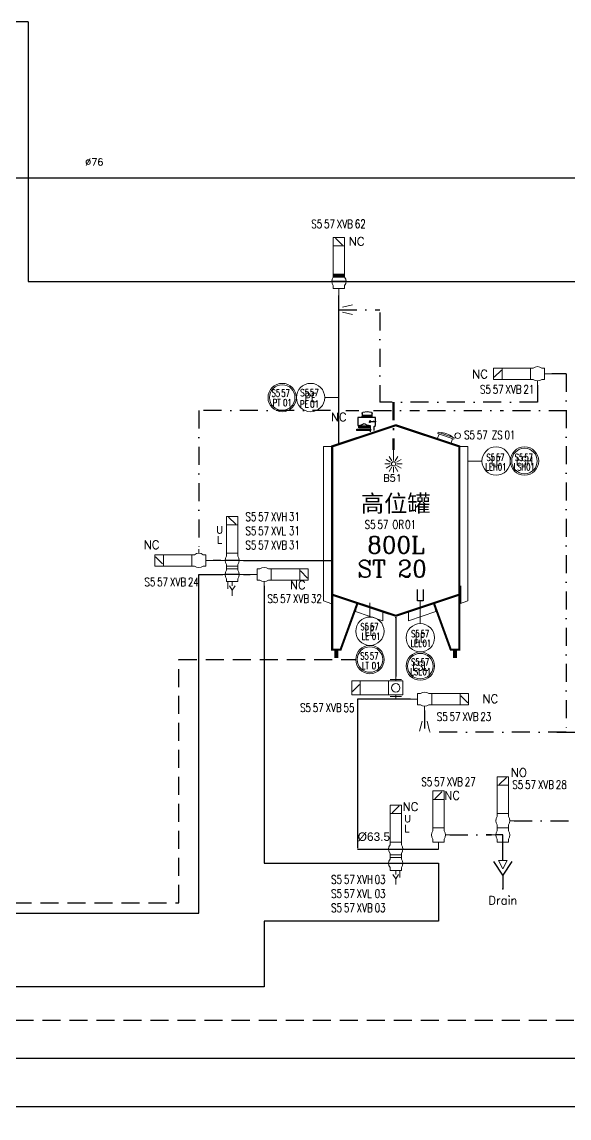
# Model space of a CAD drawing. Header units: inches. Extents: x 17763 to 19859, y 23751 to 24845.
# Drawn here: x 19287.4 to 19480.2, y 24289.8 to 24676.5 of the extents above; entities that cross this region are included whole.
import ezdxf
from ezdxf.enums import TextEntityAlignment as Align

# ---------------------------------------------------------------- set-up
doc = ezdxf.new("R2010")
doc.units = ezdxf.units.IN
doc.header["$MEASUREMENT"] = 0
doc.linetypes.add('DASHDOT2', pattern=[12.7, 6.35, -3.175, 0, -3.175])
doc.linetypes.add('DASHED2', pattern=[9.525, 6.35, -3.175])
for name, color, linetype, lineweight in [('17 Pipe CIP', 4, 'DASHDOT2', 50), ('19 Pipe Process', 30, 'Continuous', 30), ('31 Equipment', 7, 'Continuous', 9), ('33 Instruments Labels', 7, 'Continuous', 9)]:
    doc.layers.add(name, color=color, linetype=linetype, lineweight=lineweight)
for name, color, linetype in [('CUVERIE', 7, 'Continuous'), ('DIAMETRE', 7, 'Continuous'), ('MATERIEL-DIVERS', 7, 'Continuous'), ('POMPES-PROCESS', 7, 'Continuous'), ('REGUL', 140, 'DASHED2'), ('REPERES', 7, 'Continuous'), ('techn-data', 7, 'Continuous'), ('TEXTES', 7, 'Continuous'), ('TUYAUTERIE-EAU', 5, 'Continuous'), ('TUYAUTERIE-EGOUT', 32, 'Continuous'), ('TUYAUTERIE-GAZ', 3, 'Continuous'), ('TUYAUTERIE-NEP', 4, 'DASHDOT2'), ('TXT_FR', 7, 'Continuous'), ('VANNES', 7, 'Continuous')]:
    doc.layers.add(name, color=color, linetype=linetype)
doc.layers.get('REPERES').off()
doc.styles.add('ROMANC', font='romanc')
doc.styles.add('ROMANS', font='ROMANS.SHX')
doc.styles.get("Standard").update_dxf_attribs({"font": 'arial.ttf'})

# ---------------------------------------------------------------- blocks, each defined once
blk = doc.blocks.new('APV-VLV-SSEAT-M+MP42-3')
at = {"layer": '31 Equipment'}
h = blk.add_hatch(dxfattribs=at)
h.set_pattern_fill('ANSI31', color=256, scale=0.01, style=0)
h.set_pattern_definition([(45, (0, 0), (-0.02245064, 0.02245064), [])])
h.paths.add_polyline_path([(2, 2.5), (-2, 2.5), (-2, 1.5), (2, 1.5)])
at = {"layer": '31 Equipment', "ltscale": 38}
for p, q in [((1.25, 15.25), (-1.25, 12.75)), ((-4, 0), (-2.5, 0)), ((-2, 2.5), (-2, 1.5)), ((-2, 1.5), (2, 1.5)), ((2, 2.5), (2, 1.5)), ((-2, -2.5), (-2, -1.5)), ((2, -2.5), (-2, -2.5)), ((-2, -2.5), (2, -2.5)), ((0, -2.5), (0, -5)), ((2, -2.5), (2, -1.5))]:
    blk.add_line(p, q, dxfattribs=at)
at = {"layer": '31 Equipment', "lineweight": 30}
blk.add_line((-2.5, 0), (2.5, 0), dxfattribs=at)
at = {"layer": '31 Equipment'}
blk.add_line((2.5, 0), (4, 0), dxfattribs=at)
at = {"layer": '31 Equipment', "ltscale": 38}
for points in [[(-2, 12.5), (2, 12.5), (2, 15.5), (-2, 15.5)], [(-2, 2.5), (2, 2.5), (2, 12.5), (-2, 12.5)]]:
    blk.add_lwpolyline(points, close=True, dxfattribs=at)
for start, end in [(143.1301, 216.8699), (323.1301, 36.8699)]:
    blk.add_arc((0, 0), 2.5, start, end, dxfattribs=at)
blk = doc.blocks.new('APV-TNK-GEN-11')
at = {"layer": '31 Equipment', "color": 7}
for points, const_width in [([(-14.94, 21.58), (-21.58, 3.32), (-24.9, 3.32), (-24.9, 83), (0, 91.3), (24.9, 83), (24.9, 3.32), (21.58, 3.32), (14.94, 21.58)], 0.83), ([(-24.9, 24.9), (0, 16.6)], 0.83), ([(24.9, 24.9), (0, 16.6)], 0.83), ([(-23.24, 3.32), (-23.24, 0)], 1.66), ([(23.24, 3.32), (23.24, 0)], 1.66)]:
    blk.add_lwpolyline(points, dxfattribs=dict(at, const_width=const_width))
at = {"layer": '31 Equipment', "ltscale": 38}
blk.add_point((0, 16), dxfattribs=at)
blk = doc.blocks.new('APV-TNK-INSULAT-12')
at = {"layer": '31 Equipment', "color": 7}
for p, q in [((-24.95, 67), (-28.22, 67)), ((-28.22, 67), (-28.22, 6.51)), ((24.95, 67), (28.22, 67)), ((28.22, 67), (28.22, 6.51)), ((-28.22, 6.51), (-24.95, 5.42)), ((28.22, 6.51), (24.95, 5.42)), ((-15.74, 2.35), (-4.98, -1.24)), ((-4.98, -1.24), (-4.98, 2.26)), ((15.74, 2.35), (4.98, -1.24)), ((4.98, -1.24), (4.98, 2.26))]:
    blk.add_line(p, q, dxfattribs=at)
at = {"layer": '31 Equipment'}
for p, q in [((-24.95, 5.42), (-24.95, 67)), ((24.95, 5.42), (24.95, 67)), ((-15.74, 2.35), (-14.94, 5.58)), ((-14.94, 5.58), (-4.98, 2.26)), ((14.94, 5.58), (4.98, 2.26)), ((15.74, 2.35), (14.94, 5.58))]:
    blk.add_line(p, q, dxfattribs=at)
at = {"layer": '31 Equipment', "ltscale": 38}
blk.add_point((0, 0), dxfattribs=at)
blk = doc.blocks.new('APV-TNK-ACC-MANHOLE-1')
at = {"layer": '31 Equipment'}
for p, q in [((-6, 3), (-6, 4)), ((-6, 4), (6, 4)), ((-6, 3), (6, 3)), ((-5, 0), (-5, 3)), ((5, 3), (5, 0)), ((6, 3), (6, 4))]:
    blk.add_line(p, q, dxfattribs=at)
blk.add_arc((0, -8), 13, 67.38014, 112.61986, dxfattribs=at)
blk = doc.blocks.new('SPB')
at = {"color": 7}
for p, q in [((0, -6), (0, 0)), ((-2.598, -9), (-1.302, -8.25)), ((-2.124, -9.624), (-1.062, -8.562)), ((-1.5, -10.098), (-0.75, -8.802)), ((-0.774, -10.398), (-0.39, -8.952)), ((0, -10.5), (0, -9)), ((0.774, -10.398), (0.39, -8.952)), ((1.5, -10.098), (0.75, -8.802)), ((2.124, -9.624), (1.062, -8.562)), ((2.598, -9), (1.302, -8.25))]:
    blk.add_line(p, q, dxfattribs=at)
blk.add_circle((0, -7.5), 1.5, dxfattribs=at)
at = {"color": 7, "extrusion": (0, 1, 0)}
blk.add_point((0, 0), dxfattribs=at)
blk = doc.blocks.new('GOAVEC')
at = {"layer": 'MATERIEL-DIVERS'}
for p, q in [((-2, 8.4), (8.4, 8.4)), ((-2, 3.6), (-2, 8.4)), ((0, 8.4), (0, 10.68)), ((0, 9.21), (6, 9.21)), ((0.48, 11.27), (3, 11.77)), ((5.28, 9.71), (0.72, 9.71)), ((0.72, 9.71), (0.72, 8.7)), ((0.72, 8.7), (5.28, 8.7)), ((3, 11.77), (5.52, 11.27)), ((5.28, 8.7), (5.28, 9.71)), ((6, 10.68), (6, 8.4)), ((8.4, 8.4), (8.4, 3.6)), ((-0.74, 6), (-2.03, 6)), ((-1.2, 3), (-2, 3.6)), ((-1.2, 0.7), (-1.2, 3)), ((0.76, 1.27), (0.76, 1.01)), ((1.2, 1.27), (0.76, 1.27)), ((0.76, 1.01), (1.2, 1.01)), ((9, 1.52), (1.19, 1.52)), ((1.19, 1.01), (1.19, 0.72)), ((1.19, 0.72), (9, 0.72)), ((2.26, 3.6), (1.2, 3.6)), ((1.2, 3.6), (1.2, 1.27)), ((1.2, 1.01), (1.2, 0)), ((1.8, 3.49), (1.8, 2.29)), ((7.8, 3.49), (1.8, 3.49)), ((1.8, 2.89), (7.8, 2.89)), ((1.8, 2.29), (7.8, 2.29)), ((4.8, 4.8), (2.53, 3.66)), ((7.07, 3.66), (4.8, 4.8)), ((8.4, 3.6), (7.34, 3.6)), ((7.8, 2.29), (7.8, 3.49)), ((9, 0.72), (9, 1.52))]:
    blk.add_line(p, q, dxfattribs=at)
for centre, start, end in [((0.6, 10.68), 101.30993, 180), ((5.4, 10.68), 0, 78.69007), ((2.26, 4.2), 270, 296.56505), ((7.34, 4.2), 243.43495, 270)]:
    blk.add_arc(centre, 0.6, start, end, dxfattribs=at)
at = {"layer": 'MATERIEL-DIVERS', "color": 7, "extrusion": (1, 0, 0)}
for p in [(6, 9), (9, 1)]:
    blk.add_point(p, dxfattribs=at)
at = {"layer": 'MATERIEL-DIVERS', "color": 2}
for p in [(6, 9), (-2, 6), (9, 1)]:
    blk.add_point(p, dxfattribs=at)
at = {"layer": 'MATERIEL-DIVERS', "color": 7, "extrusion": (-1, 0, 0)}
blk.add_point((-2, 6), dxfattribs=at)
at = {"layer": 'MATERIEL-DIVERS', "xscale": 0.2499010929244832, "yscale": 0.2499010929244832, "zscale": 0.2499010929244832, "rotation": 90}
blk.add_blockref('SPB', (-0.74, 6), dxfattribs=at)
blk = doc.blocks.new('APV-VLV-SSEAT-SW41-3')
at = {"layer": '31 Equipment', "ltscale": 38}
for p, q in [((1.25, 15.25), (-1.25, 12.75)), ((-2, 2.5), (-2, 1.5)), ((2, 2.5), (2, 1.5)), ((2.5, 0), (4, 0)), ((-2, -2.5), (-2, -1.5)), ((2, -2.5), (-2, -2.5)), ((-2, -2.5), (2, -2.5)), ((0, -2.5), (0, -5)), ((2, -2.5), (2, -1.5))]:
    blk.add_line(p, q, dxfattribs=at)
for points in [[(-2, 12.5), (2, 12.5), (2, 15.5), (-2, 15.5)], [(-2, 2.5), (2, 2.5), (2, 12.5), (-2, 12.5)]]:
    blk.add_lwpolyline(points, close=True, dxfattribs=at)
for start, end in [(143.1301, 216.8699), (323.1301, 36.8699)]:
    blk.add_arc((0, 0), 2.5, start, end, dxfattribs=at)
blk = doc.blocks.new('APV-TNK-ACC-SPRAYBALL-1')
at = {"layer": '31 Equipment'}
for p, q in [((0, -3.81), (0, 0)), ((-1.03, -4.4), (-2.65, -3.47)), ((-0.6, -3.97), (-1.53, -2.35)), ((0.6, -3.97), (1.53, -2.35)), ((1.03, -4.4), (2.65, -3.47)), ((-1.19, -5), (-3.05, -5)), ((-1.03, -5.6), (-2.65, -6.53)), ((-0.6, -6.03), (-1.53, -7.65)), ((0, -6.19), (0, -8.05)), ((0.6, -6.03), (1.53, -7.65)), ((1.03, -5.6), (2.65, -6.53)), ((1.19, -5), (3.05, -5))]:
    blk.add_line(p, q, dxfattribs=at)
blk.add_circle((0, -5), 0.738, dxfattribs=at)
blk = doc.blocks.new('APV-INS-M-L-LE1')
at = {"layer": '31 Equipment', "color": 7}
blk.add_line((0, -5), (0, -10), dxfattribs=at)
blk.add_circle((0, 0), 5, dxfattribs=at)
blk = doc.blocks.new('APV-INS-F-L-LT')
at = {"layer": '31 Equipment'}
for radius in [5, 4.5]:
    blk.add_circle((0, 0), radius, dxfattribs=at)
blk = doc.blocks.new('APV-FCE-GEN-REDCON-1')
at = {"layer": '31 Equipment', "color": 7}
for p, q in [((-2.5, 2.5), (2.5, 1.25)), ((2.5, 1.25), (2.5, 1.25)), ((2.5, -1.25), (-2.5, -2.5))]:
    blk.add_line(p, q, dxfattribs=at)
blk = doc.blocks.new('APV-INS-M-L-PE')
at = {"layer": '31 Equipment', "color": 7}
blk.add_line((0, -5), (0, -10), dxfattribs=at)
blk.add_circle((0, 0), 5, dxfattribs=at)
at = {"layer": '33 Instruments Labels', "style": 'ROMANS', "width": 0.8, "flags": 8}
blk.add_attdef('PE', text='', height=3, dxfattribs=at).set_placement((0, 0), align=Align.MIDDLE)
blk = doc.blocks.new('APV-INS-F-L-PT')
at = {"layer": '31 Equipment'}
for radius in [5, 4.5]:
    blk.add_circle((0, 0), radius, dxfattribs=at)
blk = doc.blocks.new('APV-VLV-DSEAT-DA34-3')
at = {"layer": '31 Equipment', "ltscale": 38}
for p, q in [((1.25, 20.25), (-1.25, 17.75)), ((-4, 5), (-2.5, 5)), ((-2, 7.5), (-2, 6.5)), ((2, 7.5), (2, 6.5)), ((4, 5), (2.5, 5)), ((-2, 3), (-2, 3.5)), ((-2, 2), (-2, 1.5)), ((2, 3), (2, 3.5)), ((2, 2), (2, 1.5)), ((-4, 0), (-2.5, 0)), ((-2, -2.5), (-2, -1.5)), ((-2, -2.5), (2, -2.5)), ((0, -2.5), (0, -4)), ((1.5, -2.5), (1.5, -5)), ((2, -2.5), (2, -1.5)), ((2.5, 0), (4, 0)), ((0, -5.5), (-1, -4)), ((1, -4), (0, -5.5)), ((0, -5.5), (0, -7.5))]:
    blk.add_line(p, q, dxfattribs=at)
at = {"layer": '31 Equipment', "lineweight": 30}
for p, q in [((-2.5, 5), (2.5, 5)), ((-2.5, 0), (2.5, 0))]:
    blk.add_line(p, q, dxfattribs=at)
at = {"layer": '31 Equipment', "ltscale": 38}
for points in [[(-2, 17.5), (2, 17.5), (2, 20.5), (-2, 20.5)], [(-2, 7.5), (2, 7.5), (2, 17.5), (-2, 17.5)], [(-2, 3), (2, 3), (2, 2), (-2, 2)]]:
    blk.add_lwpolyline(points, close=True, dxfattribs=at)
for centre, start, end in [((0, 5), 143.1301, 216.8699), ((0, 5), 323.1301, 36.8699), ((0, 0), 143.1301, 216.8699), ((0, 0), 323.1301, 36.8699)]:
    blk.add_arc(centre, 2.5, start, end, dxfattribs=at)
at = {"layer": '31 Equipment', "style": 'ROMANS', "flags": 8}
for tag, p in [('U', (3, 14.5)), ('L', (3, 11))]:
    blk.add_attdef(tag, p, '', height=2.5, dxfattribs=at)
blk = doc.blocks.new('APV-INS-M-L-LE2')
at = {"layer": '31 Equipment', "color": 7}
blk.add_line((5, 0), (13, 0), dxfattribs=at)
at = {"layer": '31 Equipment', "lineweight": 25}
blk.add_lwpolyline([(17, 1), (13, 1), (13, 0), (13, -1), (17, -1)], dxfattribs=at)
at = {"layer": '31 Equipment', "color": 7}
blk.add_circle((0, 0), 5, dxfattribs=at)
at = {"layer": '33 Instruments Labels', "style": 'ROMANS', "width": 0.8}
blk.add_attdef('LE?', text='', height=3, dxfattribs=at).set_placement((0, 0), align=Align.MIDDLE)
blk = doc.blocks.new('APV-INS-F-L-LS')
at = {"layer": '31 Equipment'}
for radius in [5, 4.5]:
    blk.add_circle((0, 0), radius, dxfattribs=at)
at = {"layer": '33 Instruments Labels', "style": 'ROMANS', "width": 0.8}
blk.add_attdef('LS?', text='', height=3, dxfattribs=at).set_placement((0, 0), align=Align.MIDDLE)
blk = doc.blocks.new('EGOUT')
at = {"color": 7}
for p, q in [((-3.2, 9.61), (0, 4.81)), ((0, 4.81), (3.2, 9.61)), ((0, 4.81), (0, 0))]:
    blk.add_line(p, q, dxfattribs=at)
at = {"color": 7, "extrusion": (0, -1, 0)}
blk.add_point((0, 0), dxfattribs=at)
at = {"layer": 'POMPES-PROCESS', "style": 'ROMANS'}
blk.add_attdef('EGOUT', text='', height=3, dxfattribs=at).set_placement((0, -4), align=Align.MIDDLE)
blk = doc.blocks.new('APV-SIGN-ARW-FLOW-1')
at = {"layer": '31 Equipment'}
for p, q in [((-1.5, -1.5), (-1.5, 1.5)), ((-1.5, 1.5), (1.5, 0)), ((1.5, 0), (-1.5, -1.5))]:
    blk.add_line(p, q, dxfattribs=at)
blk = doc.blocks.new('APV-VLV-SSEAT-SW43-41')
at = {"layer": '31 Equipment', "ltscale": 38}
for p, q in [((1.25, 20.25), (-1.25, 17.75)), ((-2, 7.5), (-2, 6.5)), ((2, 7.5), (2, 6.5)), ((2.5, 5), (4, 5)), ((-2.5, 0), (-4, 0)), ((-2, 2.5), (-2, 3.5)), ((-2, 2.5), (2, 2.5)), ((-2, 2.5), (-2, 1.5)), ((2, 2.5), (2, 3.5)), ((2, 2.5), (2, 1.5)), ((-2, -1.5), (-2, -2.5)), ((-2, -2.5), (2, -2.5)), ((0, -2.5), (0, -5)), ((2, -1.5), (2, -2.5))]:
    blk.add_line(p, q, dxfattribs=at)
at = {"layer": '31 Equipment', "lineweight": 30}
for p, q in [((0, 0), (-2.5, 0)), ((0, -2.5), (0, 0))]:
    blk.add_line(p, q, dxfattribs=at)
at = {"layer": '31 Equipment', "ltscale": 38}
for points in [[(-2, 17.5), (2, 17.5), (2, 20.5), (-2, 20.5)], [(-2, 7.5), (2, 7.5), (2, 17.5), (-2, 17.5)]]:
    blk.add_lwpolyline(points, close=True, dxfattribs=at)
for centre, start, end in [((0, 5), 143.1301, 216.8699), ((0, 5), 323.1301, 36.8699), ((0, 0), 143.1301, 216.8699), ((0, 0), 323.1301, 36.8699)]:
    blk.add_arc(centre, 2.5, start, end, dxfattribs=at)
blk = doc.blocks.new('REPNORM')
at = {"layer": 'TEXTES', "style": 'ROMANS', "width": 0.75}
for tag, p in [('ZONE', (-9.75, -1.25)), ('SOUSZONE', (-5.25, -1.25)), ('ELEMENT', (0, -1.25)), ('NUM', (4.5, -1.25))]:
    blk.add_attdef(tag, p, '', height=3, dxfattribs=at)
blk = doc.blocks.new('REPNORM1')
at = {"layer": 'TEXTES', "style": 'ROMANS', "width": 0.75}
for tag, p in [('ZONE', (-9.75, -1.25)), ('SOUSZONE', (-5.25, -1.25)), ('ELEMENT', (-0.75, -1.25)), ('NUM', (5.59, -1.22))]:
    blk.add_attdef(tag, p, '', height=3, dxfattribs=at)
blk = doc.blocks.new('REPINS')
at = {"layer": 'TEXTES', "style": 'ROMANS', "width": 0.75}
for tag, p in [('ZONE', (-3.3, 1)), ('SOUSZONE', (0.1, 1)), ('NUM', (0.2, -3))]:
    blk.add_attdef(tag, p, '', height=2.5, dxfattribs=at)
blk.add_attdef('ELEMENT', text='', height=2.5, dxfattribs=at).set_placement((-0.2, -3), align=Align.RIGHT)
blk = doc.blocks.new('REPINS2')
at = {"layer": 'TEXTES', "style": 'ROMANS', "width": 0.7}
for tag, p in [('ZONE', (-3.35, 0.8)), ('SOUSZONE', (0.05, 0.8)), ('NUM', (0.7, -2.6))]:
    blk.add_attdef(tag, p, '', height=2.5, dxfattribs=at)
blk.add_attdef('ELEMENT', text='', height=2.5, dxfattribs=at).set_placement((-1.56, -2.59), align=Align.CENTER)
blk = doc.blocks.new('APV-VLV-BFLY-SVS-3')
at = {"layer": '31 Equipment', "ltscale": 38}
for p, q in [((1.25, 15.25), (-1.25, 12.75)), ((-2.5, 0), (-4, 0)), ((2.5, 2.5), (-2.5, 2.5)), ((-2.5, 2.5), (-2.5, -2.5)), ((2.5, -2.5), (2.5, 2.5)), ((2.5, 0), (4, 0)), ((-2.5, -2.5), (2.5, -2.5))]:
    blk.add_line(p, q, dxfattribs=at)
at = {"layer": '31 Equipment'}
for p, q in [((-3, 2), (-3, -2)), ((3, -2), (3, 2))]:
    blk.add_line(p, q, dxfattribs=at)
at = {"layer": '31 Equipment', "ltscale": 38}
for points in [[(-2.5, 12.5), (2.5, 12.5), (2.5, 15.5), (-2.5, 15.5)], [(-2.5, 2.5), (2.5, 2.5), (2.5, 12.5), (-2.5, 12.5)]]:
    blk.add_lwpolyline(points, close=True, dxfattribs=at)
blk.add_circle((0, 0), 1.5, dxfattribs=at)
blk = doc.blocks.new('APV-INS-POS-GEN-1')
at = {"layer": '31 Equipment', "color": 5}
blk.add_circle((0, 0), 1, dxfattribs=at)

msp = doc.modelspace()

# ---------------------------------------------------------------- linework, layer by layer
at = {"layer": '17 Pipe CIP'}
msp.add_line((19418.37, 24542.39), (19418.37, 24525.59), dxfattribs=at)
at = {"layer": '19 Pipe Process'}
for p, q in [((19365.48, 24486.55), (19396.7, 24486.55)), ((19365.48, 24481.55), (19367.77, 24481.55)), ((19372.77, 24477.55), (19372.77, 24379.67)), ((19419.11, 24466.55), (19419.11, 24445.55)), ((19405.68, 24437.55), (19405.68, 24384.98)), ((19415.11, 24437.55), (19405.68, 24437.55)), ((19424.3, 24437.55), (19415.11, 24437.55))]:
    msp.add_line(p, q, dxfattribs=at)
for points in [[(19053.86, 24189.22), (19053.86, 24362.12), (19349.72, 24362.12), (19349.72, 24481.55), (19358.23, 24481.55)], [(19405.68, 24384.67), (19434.18, 24384.67)], [(19372.77, 24379.67), (19434.18, 24379.67), (19434.18, 24359.25), (19372.77, 24359.25), (19372.77, 24336.07), (19076.32, 24336.07), (19076.32, 24232.85), (19088.42, 24232.85)], [(19600.07, 24379.67), (19661.48, 24379.67), (19661.48, 24359.25), (19600.07, 24359.25), (19600.07, 24293.75), (19107.52, 24293.75), (19107.52, 23972.8)], [(19092.18, 24109.3), (19092.18, 24310.89), (19577.46, 24310.89)]]:
    msp.add_lwpolyline(points, dxfattribs=at)
at = {"layer": 'CUVERIE'}
msp.add_line((19442.11, 24471.55), (19442.11, 24477.55), dxfattribs=at)
at = {"layer": 'REGUL'}
msp.add_line((19357.48, 24486.55), (19354.72, 24486.55), dxfattribs=at)
for points in [[(18553.37, 24189.22), (19046.25, 24189.22), (19046.25, 24365.66), (19342.7, 24365.66), (19342.7, 24451.55), (19405.03, 24451.55)], [(18553.37, 24109.22), (19061.08, 24109.22), (19085.07, 24109.22), (19085.07, 24324.32), (19568.66, 24324.32), (19568.66, 24451.55), (19632.33, 24451.55)]]:
    msp.add_lwpolyline(points, dxfattribs=at)
at = {"layer": 'TUYAUTERIE-EAU'}
for p, q in [((17838.2, 24621.52), (19401.28, 24621.52)), ((19304.28, 24621.52), (19732.13, 24621.52))]:
    msp.add_line(p, q, dxfattribs=at)
at = {"layer": 'TUYAUTERIE-EGOUT'}
msp.add_line((19456.87, 24380.67), (19456.87, 24387.17), dxfattribs=at)
at = {"layer": 'TUYAUTERIE-GAZ'}
for p, q in [((19289.62, 24676.52), (18717.63, 24676.52)), ((19399.11, 24527.55), (19399.11, 24579.99))]:
    msp.add_line(p, q, dxfattribs=at)
for points in [[(19289.62, 24676.52), (19289.62, 24584.99), (19297.15, 24584.99)], [(19297.15, 24584.99), (19728.59, 24584.99)]]:
    msp.add_lwpolyline(points, dxfattribs=at)
at = {"layer": 'TUYAUTERIE-NEP'}
for p, q in [((19399.11, 24574.99), (19413.56, 24574.99)), ((19413.56, 24573.99), (19413.56, 24542.39)), ((19479.18, 24552.39), (19474.11, 24552.39)), ((19479.18, 24552.39), (19479.18, 24425.94)), ((19469.11, 24548.39), (19469.11, 24542.39)), ((19469.11, 24542.39), (19413.56, 24542.39)), ((19396.11, 24539.39), (19349.72, 24539.39)), ((19349.72, 24539.39), (19349.72, 24490.55)), ((19401.55, 24539.39), (19406.09, 24539.39)), ((19411.33, 24539.39), (19427.5, 24539.39)), ((19430.36, 24539.39), (19457.15, 24539.39)), ((19460.31, 24539.39), (19479.18, 24539.39)), ((19429.3, 24433.55), (19429.3, 24425.94)), ((19479.18, 24425.94), (19429.3, 24425.94)), ((19475.89, 24425.94), (19482.89, 24425.94)), ((19460.87, 24394.67), (19482.43, 24394.67)), ((19438.18, 24389.67), (19452.87, 24389.67)), ((19452.87, 24389.67), (19451, 24389.67))]:
    msp.add_line(p, q, dxfattribs=at)

# ---------------------------------------------------------------- block references
at = {"layer": '31 Equipment'}
msp.add_blockref('APV-TNK-ACC-SPRAYBALL-1', (19418.37, 24525.59), dxfattribs=at)
at = {"layer": '33 Instruments Labels'}
for name, p in [('APV-INS-F-L-PT', (19379.11, 24543.99)), ('APV-INS-F-L-LT', (19410.03, 24451.55))]:
    msp.add_blockref(name, p, dxfattribs=at)
ref = msp.add_blockref('APV-INS-M-L-PE', (19389.11, 24543.99), dxfattribs=dict(at, rotation=90))
ref.add_attrib('PE', 'PE', dxfattribs={"height": 3, "style": 'ROMANS', "width": 0.8, "flags": 8}).set_placement((19389.11, 24543.99), align=Align.MIDDLE)
at = {"layer": '33 Instruments Labels', "xscale": -1}
msp.add_blockref('APV-INS-POS-GEN-1', (19440.97, 24530.54), dxfattribs=at)
at = {"layer": '33 Instruments Labels'}
ref = msp.add_blockref('APV-INS-M-L-LE1', (19454.51, 24521.59), dxfattribs=dict(at, xscale=-1, rotation=270))
ref.add_attrib('LE?', 'LE', dxfattribs={"height": 3, "style": 'ROMANS', "width": 0.8}).set_placement((19454.51, 24521.59), align=Align.MIDDLE)
ref = msp.add_blockref('APV-INS-F-L-LS', (19464.51, 24521.59), dxfattribs=dict(at, xscale=-1))
ref.add_attrib('LS?', 'LSH', dxfattribs={"height": 3, "style": 'ROMANS', "width": 0.8}).set_placement((19464.51, 24521.59), align=Align.MIDDLE)
ref = msp.add_blockref('APV-INS-M-L-LE2', (19427.79, 24459.23), dxfattribs=dict(at, xscale=-1, rotation=270))
ref.add_attrib('LE?', 'LE', dxfattribs={"height": 3, "style": 'ROMANS', "width": 0.8}).set_placement((19427.79, 24459.23), align=Align.MIDDLE)
ref = msp.add_blockref('APV-INS-M-L-LE1', (19410.03, 24461.55), dxfattribs=dict(at, rotation=180))
ref.add_attrib('LE?', 'LE', dxfattribs={"height": 3, "style": 'ROMANS', "width": 0.8}).set_placement((19410.03, 24461.55), align=Align.MIDDLE)
ref = msp.add_blockref('APV-INS-F-L-LS', (19427.79, 24449.23), dxfattribs=dict(at, xscale=-1, rotation=90))
ref.add_attrib('LS?', 'LSL', dxfattribs={"height": 3, "style": 'ROMANS', "width": 0.8}).set_placement((19427.79, 24449.23), align=Align.MIDDLE)
at = {"layer": 'CUVERIE'}
for name, p, xscale, yscale, zscale in [('GOAVEC', (19410.85, 24531.93), -0.5999999999999995, 0.5999999999999995, 0.5999999999999995), ('APV-TNK-GEN-11', (19419.11, 24452.05), -0.9, 0.9, 0.9), ('APV-TNK-INSULAT-12', (19419.11, 24466.37), -0.9, 0.9, 0.9)]:
    msp.add_blockref(name, p, dxfattribs=dict(at, xscale=xscale, yscale=yscale, zscale=zscale))
at = {"layer": 'CUVERIE', "xscale": -0.5, "yscale": 0.5, "zscale": 0.5, "rotation": 340.6180997303045}
msp.add_blockref('APV-TNK-ACC-MANHOLE-1', (19436.25, 24528.88), dxfattribs=at)
at = {"layer": 'MATERIEL-DIVERS', "xscale": 0.7, "yscale": 0.7, "zscale": 0.7}
for p, rotation in [((19402.11, 24574.99), 180), ((19429.3, 24428.05), 90)]:
    msp.add_blockref('APV-FCE-GEN-REDCON-1', p, dxfattribs=dict(at, rotation=rotation))
at = {"layer": 'MATERIEL-DIVERS'}
ref = msp.add_blockref('EGOUT', (19456.87, 24370.67), dxfattribs=dict(at, xscale=-1))
ref.add_attrib('EGOUT', 'Drain', dxfattribs={"layer": 'POMPES-PROCESS', "height": 3, "style": 'ROMANS'}).set_placement((19456.87, 24366.67), align=Align.MIDDLE)
at = {"layer": 'MATERIEL-DIVERS', "xscale": -1, "rotation": 90}
msp.add_blockref('APV-SIGN-ARW-FLOW-1', (19456.87, 24379.17), dxfattribs=at)
at = {"layer": 'REPERES'}
for name, p, values in [('REPNORM1', (19399.11, 24604.99), {'ZONE': 'S5', 'SOUSZONE': '57', 'ELEMENT': 'XVB', 'NUM': '62'}), ('REPNORM1', (19458.55, 24546.62), {'ZONE': 'S5', 'SOUSZONE': '57', 'ELEMENT': 'XVB', 'NUM': '21'}), ('REPINS2', (19378.73, 24543.49), {'ZONE': 'S5', 'SOUSZONE': '57', 'NUM': '01', 'ELEMENT': 'PT'}), ('REPINS', (19388.73, 24543.49), {'ZONE': 'S5', 'SOUSZONE': '57', 'ELEMENT': 'PE', 'NUM': '01'}), ('REPNORM', (19452.97, 24530.54), {'ZONE': 'S5', 'SOUSZONE': '57', 'ELEMENT': 'ZS', 'NUM': '01'}), ('REPINS2', (19454.43, 24520.88), {'ZONE': 'S5', 'SOUSZONE': '57', 'NUM': '01', 'ELEMENT': 'LEH'}), ('REPINS2', (19464.43, 24520.88), {'ZONE': 'S5', 'SOUSZONE': '57', 'NUM': '01', 'ELEMENT': 'LSH'}), ('REPNORM1', (19375.9, 24501.68), {'ZONE': 'S5', 'SOUSZONE': '57', 'ELEMENT': 'XVH', 'NUM': '31'}), ('REPNORM1', (19375.9, 24496.68), {'ZONE': 'S5', 'SOUSZONE': '57', 'ELEMENT': 'XVL', 'NUM': '31'}), ('REPNORM', (19417.92, 24498.94), {'ZONE': 'S5', 'SOUSZONE': '57', 'ELEMENT': 'OR', 'NUM': '01'}), ('REPNORM1', (19375.9, 24491.68), {'ZONE': 'S5', 'SOUSZONE': '57', 'ELEMENT': 'XVB', 'NUM': '31'}), ('REPNORM1', (19340.3, 24478.65), {'ZONE': 'S5', 'SOUSZONE': '57', 'ELEMENT': 'XVB', 'NUM': '24'}), ('REPNORM1', (19383.65, 24472.75), {'ZONE': 'S5', 'SOUSZONE': '57', 'ELEMENT': 'XVB', 'NUM': '32'}), ('REPINS2', (19410.01, 24461.09), {'ZONE': 'S5', 'SOUSZONE': '57', 'NUM': '01', 'ELEMENT': 'LE'}), ('REPINS2', (19427.88, 24458.61), {'ZONE': 'S5', 'SOUSZONE': '57', 'NUM': '01', 'ELEMENT': 'LEL'}), ('REPINS2', (19409.98, 24450.75), {'ZONE': 'S5', 'SOUSZONE': '57', 'NUM': '01', 'ELEMENT': 'LT'}), ('REPINS2', (19427.88, 24448.61), {'ZONE': 'S5', 'SOUSZONE': '57', 'NUM': '01', 'ELEMENT': 'LSL'}), ('REPNORM1', (19443.36, 24431.12), {'ZONE': 'S5', 'SOUSZONE': '57', 'ELEMENT': 'XVB', 'NUM': '23'}), ('REPNORM1', (19437.89, 24408.14), {'ZONE': 'S5', 'SOUSZONE': '57', 'ELEMENT': 'XVB', 'NUM': '27'}), ('REPNORM1', (19469.97, 24407.14), {'ZONE': 'S5', 'SOUSZONE': '57', 'ELEMENT': 'XVB', 'NUM': '28'}), ('REPNORM1', (19406.11, 24373.68), {'ZONE': 'S5', 'SOUSZONE': '57', 'ELEMENT': 'XVH', 'NUM': '03'}), ('REPNORM1', (19406.11, 24363.68), {'ZONE': 'S5', 'SOUSZONE': '57', 'ELEMENT': 'XVB', 'NUM': '03'})]:
    msp.add_blockref(name, p, dxfattribs=at).add_auto_attribs(values)
ref = msp.add_blockref('REPNORM1', (19395.14, 24434.8), dxfattribs=dict(at, xscale=-1, rotation=180))
ref.add_attrib('ZONE', 'S5', (19385.39, 24433.05), dxfattribs={"layer": 'TEXTES', "height": 3, "style": 'ROMANS', "width": 0.75})
ref.add_attrib('SOUSZONE', '57', (19389.89, 24433.05), dxfattribs={"layer": 'TEXTES', "height": 3, "style": 'ROMANS', "width": 0.75})
ref.add_attrib('ELEMENT', 'XVB', (19394.39, 24433.05), dxfattribs={"layer": 'TEXTES', "height": 3, "style": 'ROMANS', "width": 0.75})
ref.add_attrib('NUM', '55', (19400.73, 24433.02), dxfattribs={"layer": 'TEXTES', "height": 3, "style": 'ROMANS', "width": 0.75})
at = {"layer": 'REPERES', "rotation": 7.601981207739284e-05}
msp.add_blockref('REPNORM1', (19406.11, 24368.68), dxfattribs=at).add_auto_attribs({'ZONE': 'S5', 'SOUSZONE': '57', 'ELEMENT': 'XVL', 'NUM': '03'})
at = {"layer": 'TUYAUTERIE-NEP', "xscale": -1}
msp.add_blockref('APV-VLV-SSEAT-M+MP42-3', (19399.11, 24584.99), dxfattribs=at)
at = {"layer": 'VANNES', "xscale": -1, "rotation": 90}
for name, p in [('APV-VLV-SSEAT-SW41-3', (19469.11, 24552.39)), ('APV-VLV-BFLY-SVS-3', (19419.11, 24441.55))]:
    msp.add_blockref(name, p, dxfattribs=at)
at = {"layer": 'VANNES'}
ref = msp.add_blockref('APV-VLV-DSEAT-DA34-3', (19361.48, 24481.55), dxfattribs=dict(at, xscale=-1))
ref.add_attrib('U', 'U', (19355.86, 24496.05), dxfattribs={"layer": '31 Equipment', "height": 2.5, "style": 'ROMANS', "flags": 8})
ref.add_attrib('L', 'L', (19356.1, 24492.55), dxfattribs={"layer": '31 Equipment', "height": 2.5, "style": 'ROMANS', "flags": 8})
for p, rotation in [((19349.72, 24486.55), 90.00000000000001), ((19372.77, 24481.55), 270), ((19429.3, 24437.55), 270)]:
    msp.add_blockref('APV-VLV-SSEAT-SW41-3', p, dxfattribs=dict(at, rotation=rotation))
for name, p in [('APV-VLV-SSEAT-SW43-41', (19456.87, 24389.67)), ('APV-VLV-SSEAT-SW41-3', (19434.18, 24389.67))]:
    msp.add_blockref(name, p, dxfattribs=at)
msp.add_blockref('APV-VLV-DSEAT-DA34-3', (19419.11, 24379.67), dxfattribs=at).add_auto_attribs({'U': 'U', 'L': 'L'})

# ---------------------------------------------------------------- texts
at = {"layer": 'DIAMETRE'}
msp.add_text('%%C63.5', height=3, dxfattribs=at).set_placement((19405.73, 24387.55))
at = {"layer": 'techn-data', "style": 'ROMANS'}
for s, p in [('%%C76', (19312.87, 24627.08)), ('B51', (19418.03, 24515.58))]:
    msp.add_text(s, height=2.5, dxfattribs=at).set_placement(p, align=Align.MIDDLE_CENTER)
at = {"layer": 'TEXTES', "style": 'ROMANS'}
for s, p in [('NC', (19402.6, 24597.58)), ('NC', (19446.08, 24550.76)), ('NC', (19396.28, 24535.62)), ('NC', (19330.33, 24490.55)), ('NC', (19381.85, 24476.35)), ('NC', (19449.72, 24436.19)), ('NO', (19459.71, 24410.17)), ('NC', (19436.24, 24402.1)), ('NC', (19421.6, 24398.14))]:
    msp.add_text(s, height=3, dxfattribs=at).set_placement(p)
at = {"layer": 'TXT_FR', "char_height": 6, "width": 112.5, "attachment_point": 5, "style": 'ROMANC'}
for s, insert in [('{\\fSimSun|b0|i0|c134|p2;高位罐}', (19419.11, 24506.29)), ('800L', (19419.11, 24492.02)), ('ST 20', (19417.85, 24483.58))]:
    msp.add_mtext(s, dxfattribs=dict(at, insert=insert))

doc.saveas('drawing.dxf')
